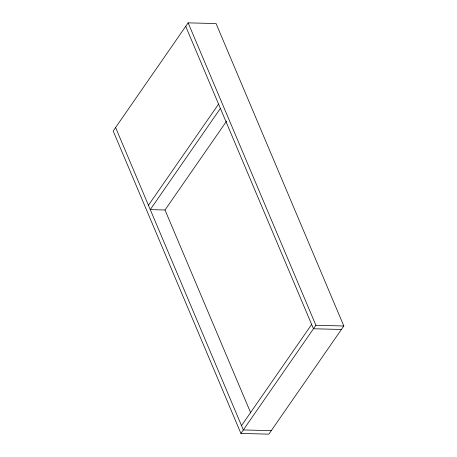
<?xml version="1.0" encoding="UTF-8"?>
<svg xmlns="http://www.w3.org/2000/svg" width="457" height="457" viewBox="0 0 457 457"><rect width="100%" height="100%" fill="white"/><g stroke="black" fill="none" stroke-linecap="round" stroke-linejoin="round"><path stroke-width="0.69" d="M188.141 22.85L113.176 131.016L240.925 433.436L268.859 434.15L343.824 325.984L216.075 23.564L188.141 22.85L315.89 325.27L240.925 433.436M148.445 205.29L218.572 104.105M220.394 108.423L150.273 209.614L164.937 209.986M226.621 121.082L165.006 209.992L250.71 412.871M241.519 425.627L311.645 324.441M315.89 325.27L343.824 325.984M341.402 329.474L313.468 328.76L185.719 26.34M271.281 430.66L243.341 429.946L115.598 127.526"/></g></svg>
